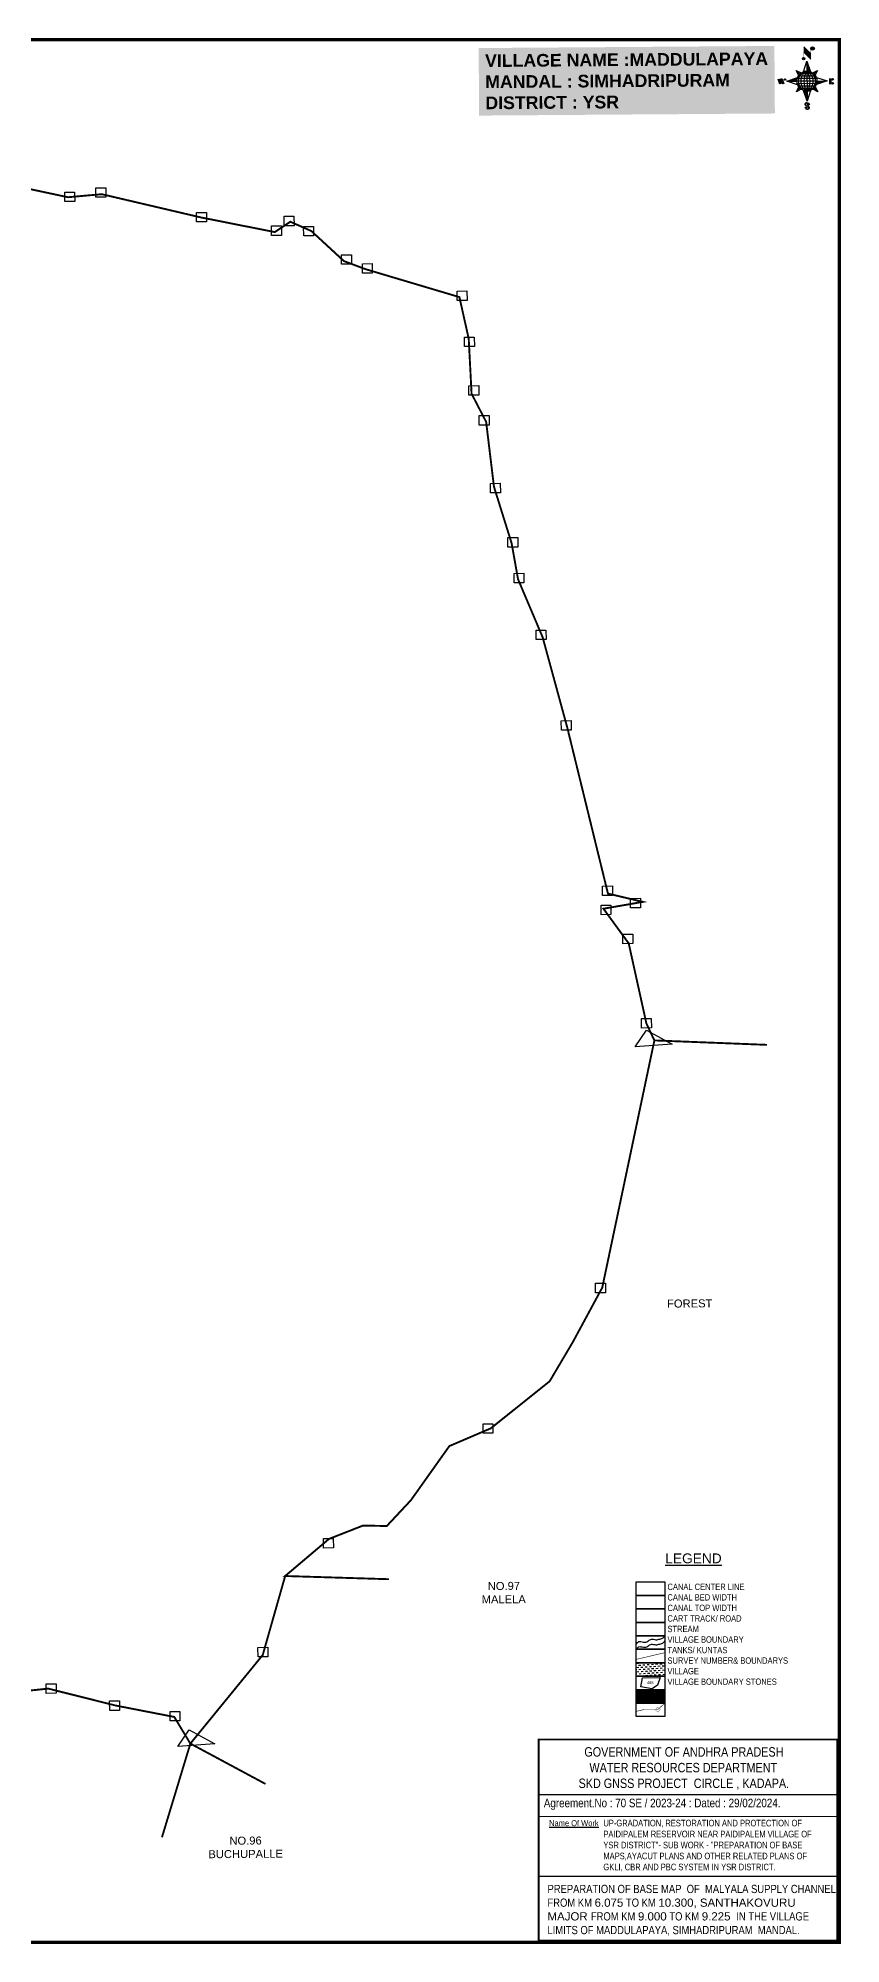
# Model space of a CAD drawing. Header units: inches. Extents: x 200798 to 217883, y 1619867 to 1626420.
# Drawn here: x 204829 to 207365, y 1619972 to 1625994 of the extents above; entities that cross this region are included whole.
import ezdxf
from ezdxf.enums import TextEntityAlignment as Align

# ---------------------------------------------------------------- set-up
doc = ezdxf.new("R2010")
doc.units = ezdxf.units.IN
doc.header["$LTSCALE"] = 15
doc.header["$MEASUREMENT"] = 0
doc.linetypes.add('ACAD_ISO02W100', pattern=[15, 12, -3])
doc.linetypes.add('HIDDEN2', pattern=[0.1875, 0.125, -0.0625])
for name, color, linetype in [('bord', 1, 'Continuous'), ('CANAL1', 7, 'Continuous'), ('FRAME 025', 7, 'Continuous'), ('PAPER SIZE', 5, 'Continuous'), ('PLOT NO', 7, 'Continuous'), ('TABLE', 7, 'Continuous'), ('tank', 4, 'Continuous'), ('TEXT', 1, 'Continuous'), ('text2', 7, 'Continuous'), ('TITLEBLOCK', 7, 'Continuous'), ('VILLAGAE BOUNDRY STONES', 1, 'Continuous'), ('VILLAGE', 7, 'Continuous'), ('VILLAGE BOUNDRY', 5, 'Continuous'), ('VILLAGE STONES', 240, 'Continuous')]:
    doc.layers.add(name, color=color, linetype=linetype)
doc.styles.add('A', font='arial.ttf')
doc.styles.add('ARIALN', font='ARIALN.TTF')
doc.styles.get("Standard").update_dxf_attribs({"font": 'arial.ttf'})
pattern_1 = [(270.375479083, (-2069700.0438, 9073869.3916), (1.91060089915, 0.0125210085), [])]
pattern_2 = [(0.375479083, (-2069700.0438, 9073869.3916), (-0.0125210085, 1.91060089915), [])]

# ---------------------------------------------------------------- blocks, each defined once
blk = doc.blocks.new('*X14')
at = {"color": 0, "linetype": 'Continuous'}
for p, q in [((6321.6, 240.5), (6322.3, 241.2)), ((6321.8, 240.8), (6322.4, 241.4)), ((6322.1, 241.3), (6322.4, 241.6)), ((6321.6, 240.3), (6322.3, 241)), ((6321.6, 240.1), (6322.3, 240.8)), ((6321.6, 239.9), (6322.4, 240.7)), ((6321.6, 239.8), (6322.4, 240.6)), ((6321.6, 239.6), (6322.5, 240.5)), ((6321.6, 239.4), (6322.5, 240.3)), ((6321.6, 239.2), (6322.6, 240.2)), ((6321.7, 239.1), (6322.6, 240.1)), ((6321.8, 239), (6322.7, 240)), ((6321.8, 239), (6322.8, 239.9)), ((6321.9, 238.9), (6322.9, 239.8)), ((6322, 238.8), (6323, 239.7)), ((6322.1, 238.7), (6323.1, 239.6)), ((6322.2, 238.6), (6323.1, 239.6)), ((6322.3, 238.5), (6323.2, 239.5)), ((6322.4, 238.5), (6323.3, 239.4)), ((6322.5, 238.4), (6323.4, 239.3)), ((6322.7, 238.4), (6323.6, 239.3)), ((6322.8, 238.3), (6323.7, 239.2)), ((6322.9, 238.3), (6323.8, 239.1)), ((6323.1, 238.2), (6323.9, 239.1)), ((6323.2, 238.2), (6324, 239)), ((6323.3, 238.2), (6324.2, 239)), ((6323.5, 238.1), (6324.3, 238.9)), ((6323.7, 238.1), (6324.4, 238.9)), ((6323.8, 238.1), (6324.6, 238.8)), ((6324.1, 238.2), (6324.7, 238.8)), ((6324.3, 238.3), (6324.9, 238.8)), ((6324.6, 238.3), (6325.1, 238.8)), ((6324.8, 238.4), (6325.2, 238.8)), ((6325.1, 238.5), (6325.4, 238.8)), ((6325.4, 238.6), (6325.6, 238.8))]:
    blk.add_line(p, q, dxfattribs=at)
blk = doc.blocks.new('*X13')
at = {"color": 0, "linetype": 'Continuous'}
for p, q in [((6324.4, 240.3), (6324.5, 240.4)), ((6324.6, 240.3), (6324.8, 240.5)), ((6324.7, 240.2), (6325, 240.5)), ((6324.8, 240.2), (6325.2, 240.6)), ((6325, 240.1), (6325.5, 240.6)), ((6325.1, 240.1), (6325.6, 240.6)), ((6325.2, 240), (6325.8, 240.6)), ((6325.3, 240), (6326, 240.6)), ((6325.4, 239.9), (6326.1, 240.6)), ((6325.5, 239.8), (6326.2, 240.5)), ((6325.6, 239.8), (6326.3, 240.5)), ((6325.7, 239.7), (6326.5, 240.4)), ((6325.9, 239.6), (6326.6, 240.3)), ((6326, 239.5), (6326.7, 240.3)), ((6326, 239.4), (6326.8, 240.2)), ((6326.1, 239.3), (6327, 240.2)), ((6326.2, 239.3), (6327.1, 240.1)), ((6326.3, 239.2), (6327.1, 240)), ((6326.4, 239.1), (6327.2, 239.9)), ((6326.5, 239), (6327.3, 239.8)), ((6326.5, 238.9), (6327.4, 239.7)), ((6326.6, 238.8), (6327.5, 239.6)), ((6326.7, 238.7), (6327.5, 239.5)), ((6326.8, 238.6), (6327.6, 239.4)), ((6326.8, 238.5), (6327.7, 239.3)), ((6326.8, 236.5), (6327.4, 237)), ((6326.9, 238.3), (6327.8, 239.2)), ((6326.9, 238.2), (6327.9, 239.1)), ((6326.9, 236.8), (6327.6, 237.4)), ((6327, 238.1), (6327.8, 239)), ((6327, 237.9), (6327.8, 238.8)), ((6327, 237.8), (6327.8, 238.6)), ((6327, 237.6), (6327.8, 238.4)), ((6327, 237.4), (6327.8, 238.2)), ((6327, 237.3), (6327.8, 238)), ((6327, 237.1), (6327.8, 237.9))]:
    blk.add_line(p, q, dxfattribs=at)
blk = doc.blocks.new('sy')
at = {"layer": 'bord', "extrusion": (0.000169932, 0.004808, 0.999988)}
h = blk.add_hatch(dxfattribs=at)
h.set_pattern_fill('LINE', color=8, scale=15.285135, angle=0.3755, style=0)
h.set_pattern_definition(pattern_2)
h.paths.add_polyline_path([(-0.2, 22.9, -0.090992), (8, 21.5), (-0.3, 45.9)])
h = blk.add_hatch(dxfattribs=at)
h.set_pattern_fill('LINE', color=8, scale=15.285135, angle=-89.6245, style=0)
h.set_pattern_definition(pattern_1)
h.paths.add_polyline_path([(-22.9, -0.2, -0.090992), (-21.5, 8), (-45.9, -0.3)])
h = blk.add_hatch(dxfattribs=at)
h.set_pattern_fill('LINE', color=8, scale=15.285135, angle=-89.6245, style=0)
h.set_pattern_definition(pattern_1)
h.paths.add_polyline_path([(45.9, 0.3), (22.9, 0.2, -0.090992), (21.5, -8)])
h = blk.add_hatch(dxfattribs=at)
h.set_pattern_fill('LINE', color=8, scale=15.285135, angle=0.3755, style=0)
h.set_pattern_definition(pattern_2)
h.paths.add_polyline_path([(0.2, -22.9, -0.090992), (-8, -21.5), (0.3, -45.9)])
for p, q in [((-8.3, 21.4, -0.1), (-0.3, 45.9, -0.2)), ((-7.3, 78.3, -0.4), (8.9, 62.3, -0.3)), ((-7.3, 66.2, -0.3), (9, 50.2, -0.2)), ((-0.3, 45.9, -0.2), (8, 21.5, -0.1)), ((-0.3, 45.9, -0.2), (-0.2, 22.9, -0.1)), ((-66.6, 5, 0), (-62.8, -6.2, 0)), ((-63.4, 5.1, 0), (-59.5, -6.2, 0)), ((-60.2, 5.1, 0), (-56.3, -6.2, 0)), ((-60.2, 5.1, 0), (-56.9, 5.1, 0)), ((-56.9, 5.1, 0), (-53.1, -6.1, 0)), ((-45.9, -0.3, 0), (-21.5, 8, 0)), ((-24.5, 24.2, -0.1), (-13.3, 18.7, -0.1)), ((-24.5, 24.2, -0.1), (-16.3, 16.1, -0.1)), ((-18.8, 13.1, -0.1), (-24.5, 24.2, -0.1)), ((13.1, 18.8, -0.1), (24.2, 24.5, -0.1)), ((24.2, 24.5, -0.1), (16.1, 16.3, -0.1)), ((24.2, 24.5, -0.1), (18.7, 13.3, -0.1)), ((21.4, 8.3, 0), (45.9, 0.3, 0)), ((45.9, 0.3, 0), (21.5, -8, 0)), ((22.9, 0.2, 0), (45.9, 0.3, 0)), ((51.5, 5.7, 0), (51.6, -6.7, 0)), ((55.1, -6.7, 0), (55, 5.7, 0)), ((-45.9, -0.3, 0), (-22.9, -0.2, 0)), ((-21.4, -8.3, 0), (-45.9, -0.3, 0)), ((-24.2, -24.5, 0.1), (-18.7, -13.3, 0.1)), ((-24.2, -24.5, 0.1), (-16.1, -16.3, 0.1)), ((-13.1, -18.8, 0.1), (-24.2, -24.5, 0.1)), ((0.3, -45.9, 0.2), (-8, -21.5, 0.1)), ((0.2, -22.9, 0.1), (0.3, -45.9, 0.2)), ((8.3, -21.4, 0.1), (0.3, -45.9, 0.2)), ((24.5, -24.2, 0.1), (13.3, -18.7, 0.1)), ((24.5, -24.2, 0.1), (16.3, -16.1, 0.1)), ((18.8, -13.1, 0.1), (24.5, -24.2, 0.1))]:
    blk.add_line(p, q, dxfattribs=at)
at = {"layer": 'bord', "color": 8, "linetype": 'ByBlock', "extrusion": (0.000169932, 0.004808, 0.999988)}
for p, q in [((22.9, 0.2, 0), (-22.9, -0.2, 0)), ((22.2, 5.9, 0), (-22.2, 5.6, 0)), ((19.8, 11.6, -0.1), (-19.9, 11.3, -0.1)), ((15.1, 17.3, -0.1), (-15.3, 17.1, -0.1)), ((-0.2, 22.9, -0.1), (0.2, -22.9, 0.1)), ((22.2, -5.6, 0), (-22.2, -5.9, 0)), ((19.9, -11.3, 0.1), (-19.8, -11.6, 0.1)), ((15.3, -17.1, 0.1), (-15.1, -17.3, 0.1))]:
    blk.add_line(p, q, dxfattribs=at)
at = {"layer": 'bord', "extrusion": (0.000169932, 0.004808, 0.999988)}
for points, const_width in [([(-8.6, 52.2, 1), (-6.6, 50.5, 1)], 2.69), ([(11.3, 75.7, 1), (14.4, 73.1, 1)], 4.03), ([(-50.6, 4.1, 1), (-49.3, 3, 1)], 1.61), ([(57.9, 4.5, 1), (59.3, 3.4, 1)], 1.77), ([(58, -4.4, 1), (59.3, -5.5, 1)], 1.77), ([(-1.6, -61.3, 1), (-3.1, -60.1, 1)], 2), ([(4.4, -53.7, 1), (2.9, -52.5, 1)], 2)]:
    blk.add_lwpolyline(points, format="xyb", close=True, dxfattribs=dict(at, const_width=const_width))
for points, const_width in [([(-7.2, 54.1), (-7.3, 78.3)], 0.291), ([(9, 50.2), (8.8, 74.4)], 0.291), ([(-67.7, 5), (-63.4, 5.1)], 0.116), ([(-59.5, -6.2), (-58.5, 0.3)], 0.116), ([(-53.1, -6.1), (-51.6, 3.5)], 0.116), ([(49.7, 5.7), (58.6, 5.7)], 0.128), ([(55.1, 0.4), (56.8, 0.4)], 0.128), ([(-59.5, -6.2), (-64.4, -6.2)], 0.116), ([(-56.3, -6.2), (-51.5, -6.1)], 0.116), ([(58.7, -6.7), (49.8, -6.8)], 0.128)]:
    blk.add_lwpolyline(points, dxfattribs=dict(at, const_width=const_width))
for points in [[(-3.7, -62.2), (-2.4, -63.4), (-0.4, -63.9), (2.3, -63.8), (4.2, -63.1), (5.5, -61.6), (5.4, -60.2), (4.6, -58.9), (4, -58.4), (2.3, -57.6), (-1.3, -56.6), (-2.8, -55.9), (-3.4, -55.4), (-4.2, -54), (-4.2, -52.1), (-3, -50.7), (-1.2, -50), (1.8, -49.8), (3.8, -50.5), (4.8, -51.6)], [(-1.3, -56.6), (-2.1, -55.5), (-2.4, -54.3), (-2.5, -52.5), (-2.2, -51.6), (-1.4, -50.5), (-0.2, -49.9)], [(2.3, -63.8), (3.3, -62.7), (3.6, -61.4), (3.4, -60.2), (2.6, -58.6), (1.1, -57.3)]]:
    blk.add_lwpolyline(points, dxfattribs=at)
for centre, radius in [((-7.6, 51.3), 2.69), ((12.8, 74.4), 4.03), ((-49.9, 3.5), 1.61), ((0, 0), 22.9), ((58.6, 3.9), 1.77), ((58.6, -4.9), 1.77), ((-2.3, -60.7), 2), ((3.7, -53.1), 2)]:
    blk.add_circle(centre, radius, dxfattribs=at)
at = {"layer": 'bord', "color": 8, "linetype": 'ByBlock', "extrusion": (0.000169932, 0.004808, 0.999988)}
for centre, radius, start, end in [((3.1, 0), 23.1, 98.0037, 262.7474), ((11.2, 0.1), 25.5, 116.3648, 244.3863), ((33.1, 0.2), 40.3, 145.6675, 215.0836), ((-11.2, -0.1), 25.5, 296.3648, 64.3863), ((-33.1, -0.2), 40.3, 325.6675, 35.0836), ((-3.1, 0), 23.1, 278.0037, 82.7474)]:
    blk.add_arc(centre, radius, start, end, dxfattribs=at)
at = {"layer": 'bord', "extrusion": (0.000169932, 0.004808, 0.999988)}
for points in [[(-7.3, 78.3), (8.9, 62.3), (-7.3, 66.2), (9, 50.2)], [(-66.6, 5), (-63.4, 5.1), (-62.8, -6.2), (-59.5, -6.2)], [(-60.2, 5.1), (-56.9, 5.1), (-56.3, -6.2), (-53.1, -6.1)], [(55, 5.7), (55.1, -6.7), (51.5, 5.7), (51.6, -6.7)]]:
    blk.add_solid(points, dxfattribs=at)
at = {"layer": 'bord', "extrusion": (0.000169932, 0.004808, 0.999988), "xscale": 1.444935456737715, "yscale": 1.444935456737715, "zscale": 1.444935456737715, "rotation": 141.1624086003328}
for name, p in [('*X13', (7334.5, -5516.8)), ('*X14', (7337.2, -5520.6))]:
    blk.add_blockref(name, p, dxfattribs=at)

msp = doc.modelspace()

# ---------------------------------------------------------------- hatches: boundary and pattern name
at = {"layer": 'tank'}
h = msp.add_hatch(dxfattribs=at)
h.set_pattern_fill('DASH', color=256, scale=54.031453, angle=3.54054, style=0)
h.set_pattern_definition([(3.5405362, (-137148.735, 866171.854), (6.32395376, 7.158127724), [6.75393158, -6.75393158])])
h.paths.add_polyline_path([(206718.3, 1620860.4), (206809.1, 1620860.4), (206809.1, 1620817.9), (206718.3, 1620817.9)])
at = {"layer": 'VILLAGE', "linetype": 'Continuous'}
h = msp.add_hatch(dxfattribs=at)
h.set_pattern_fill('SACNCR', color=256, scale=36.291116, angle=1.53032, style=0)
h.set_pattern_definition([(46.53031993, (-137148.7347, 866171.8538), (-2.469174535, 2.340677067), []), (46.53031993, (-137146.3298, 866171.918), (-2.469174535, 2.340677067), [0, -3.402292171])])
h.paths.add_polyline_path([(206718.3, 1620775.3), (206809.1, 1620775.3), (206809.1, 1620732.8), (206718.3, 1620732.8)])

# ---------------------------------------------------------------- linework, layer by layer
at = {"layer": 'CANAL1', "color": 1, "linetype": 'HIDDEN2', "ltscale": 100, "const_width": 0.445}
msp.add_lwpolyline([(206718.3, 1621094.4), (206809.1, 1621094.4)], dxfattribs=at)
at = {"layer": 'CANAL1', "color": 5, "ltscale": 100, "const_width": 0.445}
for points in [[(206809.1, 1621058.5), (206718.3, 1621058.5)], [(206809.1, 1621045.2), (206718.3, 1621045.2)]]:
    msp.add_lwpolyline(points, dxfattribs=at)
at = {"layer": 'CANAL1', "color": 1, "ltscale": 100, "const_width": 0.445}
for points in [[(206809.1, 1621024.9), (206718.3, 1621024.9)], [(206809.1, 1620993.7), (206718.3, 1620993.7)]]:
    msp.add_lwpolyline(points, dxfattribs=at)
at = {"layer": 'FRAME 025', "lineweight": -3}
for points, elevation in [([(206413.3, 1620444.3), (207356.5, 1620444.3)], 0.3), ([(206413.3, 1620375), (207355.1, 1620375.7)], 3.7), ([(206413.1, 1620186.2), (207356.1, 1620185.6)], 4.6)]:
    msp.add_lwpolyline(points, dxfattribs=dict(at, elevation=elevation))
at = {"layer": 'PAPER SIZE', "color": 5, "const_width": 5.62}
msp.add_lwpolyline([(207353.4, 1619982.3), (206410.4, 1619982.3), (206410.4, 1620618.1), (207353.4, 1620618.1)], close=True, dxfattribs=at)
at = {"layer": 'PLOT NO'}
for points in [[(206718.3, 1621115.6), (206809.1, 1621115.6), (206809.1, 1621073.1), (206718.3, 1621073.1)], [(206718.3, 1621073.1), (206809.1, 1621073.1), (206809.1, 1621030.6), (206718.3, 1621030.6)], [(206718.3, 1621030.6), (206809.1, 1621030.6), (206809.1, 1620988), (206718.3, 1620988)], [(206718.3, 1620988), (206809.1, 1620988), (206809.1, 1620945.5), (206718.3, 1620945.5)], [(206718.3, 1620945.5), (206809.1, 1620945.5), (206809.1, 1620902.9), (206718.3, 1620902.9)], [(206718.3, 1620902.9), (206809.1, 1620902.9), (206809.1, 1620860.4), (206718.3, 1620860.4)], [(206718.3, 1620860.4), (206809.1, 1620860.4), (206809.1, 1620817.9), (206718.3, 1620817.9)], [(206718.3, 1620817.9), (206809.1, 1620817.9), (206809.1, 1620775.3), (206718.3, 1620775.3)], [(206718.3, 1620775.3), (206809.1, 1620775.3), (206809.1, 1620732.8), (206718.3, 1620732.8)], [(206718.3, 1620732.8), (206809.1, 1620732.8), (206809.1, 1620690.2), (206718.3, 1620690.2)]]:
    msp.add_lwpolyline(points, close=True, dxfattribs=at)
msp.add_lwpolyline([(206733.5, 1620784.8), (206738.2, 1620812.8), (206794.2, 1620814.1), (206786.1, 1620789.5), (206769.2, 1620778.3), (206733.5, 1620784.8)], dxfattribs=at)
at = {"layer": 'PLOT NO', "color": 4}
for points in [[(206718.3, 1620919.2), (206726.7, 1620927.2), (206741.3, 1620925.5), (206755.5, 1620928.2), (206759.7, 1620931.6), (206769.3, 1620934.8), (206776.8, 1620933.6), (206784.3, 1620932.8), (206790, 1620934.6), (206801.7, 1620937.8), (206809.1, 1620945.5)], [(206718.3, 1620903.2), (206726.7, 1620911.2), (206741.3, 1620909.5), (206755.5, 1620912.3), (206759.7, 1620915.6), (206769.3, 1620918.9), (206776.8, 1620917.7), (206784.3, 1620916.9), (206790, 1620918.7), (206801.7, 1620921.9), (206809.1, 1620929.5)]]:
    msp.add_spline(points, degree=3, dxfattribs=at)
at = {"layer": 'VILLAGAE BOUNDRY STONES'}
for points in [[(204913.3, 1625507.5), (204944.6, 1625507.8), (204944.8, 1625477.8), (204913.5, 1625477.6)], [(205011.7, 1625521.3), (205042.9, 1625521.6), (205043.1, 1625491.6), (205011.9, 1625491.4)], [(205329.8, 1625443.3), (205361.1, 1625443.5), (205361.3, 1625413.5), (205330, 1625413.3)], [(205606.1, 1625431.3), (205637.4, 1625431.5), (205637.6, 1625401.6), (205606.3, 1625401.3)], [(205566.4, 1625400.7), (205597.7, 1625400.9), (205597.9, 1625370.9), (205566.6, 1625370.7)], [(205667.9, 1625398.9), (205699.2, 1625399.2), (205699.4, 1625369.2), (205668.1, 1625369)], [(205787.5, 1625309.6), (205818.8, 1625309.8), (205819, 1625279.9), (205787.7, 1625279.6)], [(205853.4, 1625281.4), (205884.6, 1625281.6), (205884.8, 1625251.6), (205853.6, 1625251.4)], [(206152.7, 1625195), (206183.9, 1625195.2), (206184.2, 1625165.2), (206152.9, 1625165)], [(206175.7, 1625049.6), (206207, 1625049.8), (206207.2, 1625019.8), (206175.9, 1625019.6)], [(206190, 1624895.8), (206221.2, 1624896.1), (206221.5, 1624866.1), (206190.2, 1624865.9)], [(206222.2, 1624801.4), (206253.5, 1624801.6), (206253.7, 1624771.7), (206222.4, 1624771.4)], [(206258, 1624587.3), (206289.2, 1624587.5), (206289.5, 1624557.6), (206258.2, 1624557.3)], [(206313.2, 1624415.9), (206344.5, 1624416.2), (206344.7, 1624386.2), (206313.4, 1624386)], [(206332.5, 1624303), (206363.7, 1624303.2), (206363.9, 1624273.2), (206332.7, 1624273)], [(206402.2, 1624123.3), (206433.4, 1624123.6), (206433.6, 1624093.6), (206402.4, 1624093.4)], [(206481.9, 1623837.2), (206513.1, 1623837.5), (206513.3, 1623807.5), (206482.1, 1623807.3)], [(206612.1, 1623314.7), (206643.4, 1623315), (206643.6, 1623285), (206612.3, 1623284.8)], [(206607.3, 1623254.2), (206638.5, 1623254.4), (206638.7, 1623224.5), (206607.5, 1623224.3)], [(206700.5, 1623275.9), (206731.8, 1623276.1), (206732, 1623246.2), (206700.8, 1623246)], [(206676.3, 1623162.7), (206707.6, 1623162.9), (206707.8, 1623132.9), (206676.6, 1623132.7)], [(206734.8, 1622896.1), (206766.1, 1622896.4), (206766.3, 1622866.4), (206735.1, 1622866.2)], [(206589.9, 1622059.4), (206621.2, 1622059.7), (206621.4, 1622029.7), (206590.2, 1622029.5)], [(206234.6, 1621615.4), (206265.8, 1621615.6), (206266, 1621585.6), (206234.8, 1621585.4)], [(205730.3, 1621253), (205761.6, 1621253.2), (205761.8, 1621223.2), (205730.5, 1621223)], [(205523.7, 1620909.1), (205555, 1620909.3), (205555.2, 1620879.4), (205523.9, 1620879.2)], [(204854.9, 1620793.7), (204886.2, 1620793.9), (204886.4, 1620764), (204855.1, 1620763.7)], [(205055.1, 1620739.6), (205086.4, 1620739.8), (205086.6, 1620709.9), (205055.3, 1620709.7)], [(205245.9, 1620706.6), (205277.1, 1620706.8), (205277.3, 1620676.9), (205246.1, 1620676.6)]]:
    msp.add_lwpolyline(points, close=True, dxfattribs=at)
for points in [[(206714.7, 1622806.3), (206750.9, 1622859.3), (206831.8, 1622815), (206714.7, 1622806.3)], [(205270.5, 1620595.7), (205306.7, 1620648.7), (205387.5, 1620604.3), (205270.5, 1620595.7)]]:
    msp.add_lwpolyline(points, dxfattribs=at)
at = {"layer": 'VILLAGE BOUNDRY', "const_width": 10}
msp.add_lwpolyline([(200803.1, 1625989.3), (207360, 1625989.3), (207360, 1619977), (200803.1, 1619977)], close=True, dxfattribs=at)
at = {"layer": 'VILLAGE BOUNDRY', "const_width": 6}
msp.add_lwpolyline([(204452.1, 1625592.2), (204923.8, 1625491.5), (205030.3, 1625501.1), (205343.3, 1625427.7), (205576.8, 1625381.4), (205625.8, 1625414.1), (205692.1, 1625384.8), (205795.1, 1625289.8), (205862.7, 1625264.4), (206160, 1625175.9), (206189.4, 1625044.1), (206198.4, 1624870.7), (206244.4, 1624781.7), (206269.2, 1624576.4), (206324.9, 1624398.1), (206345.2, 1624284.4), (206422.9, 1624101.1), (206500.8, 1623815.3), (206629.2, 1623291), (206739.5, 1623264.8), (206615, 1623243.2), (206694.8, 1623133.7), (206750.6, 1622880.8), (206775.9, 1622827), (207131.3, 1622813), (206775.9, 1622827), (206611.2, 1622045.8), (206518.9, 1621874.9), (206445, 1621749.8), (206259, 1621601.1), (206128.2, 1621545.1), (206006.8, 1621374), (205930.6, 1621292.5), (205855.7, 1621294), (205748, 1621251.7), (205609.6, 1621134.5), (205938, 1621124.4), (205609.6, 1621134.5), (205538.7, 1620884.9), (205310.1, 1620605), (205547.5, 1620477.4), (205310.1, 1620605), (205220.4, 1620309), (205310.1, 1620605), (205259.2, 1620689.2), (205074.1, 1620725.2), (204861.1, 1620778.7), (204505.4, 1620741.1)], dxfattribs=at)
at = {"layer": 'VILLAGE BOUNDRY', "linetype": 'ACAD_ISO02W100', "ltscale": 2, "const_width": 1.78}
for points in [[(206718.3, 1620871), (206809.1, 1620892.3)], [(206718.3, 1620706.7), (206743.4, 1620712.6), (206786.8, 1620712.6), (206809.1, 1620732.8)]]:
    msp.add_lwpolyline(points, dxfattribs=at)
at = {"layer": 'VILLAGE STONES', "const_width": 0.904}
msp.add_lwpolyline([(206779, 1620710.5), (206785.1, 1620720), (206794.6, 1620713.9), (206788.4, 1620704.4)], close=True, dxfattribs=at)

# ---------------------------------------------------------------- block references
at = {"layer": 'text2', "xscale": 1.3824, "yscale": 1.3824, "zscale": 1.3824}
msp.add_blockref('sy', (207257.9, 1625858.5, 0.2), dxfattribs=at)

# ---------------------------------------------------------------- texts
at = {"layer": 'PLOT NO'}
msp.add_text('468', height=8.89, rotation=358.68771, dxfattribs=at).set_placement((206762.8, 1620797.4), align=Align.MIDDLE_CENTER)
at = {"layer": 'TABLE', "extrusion": (0.000201441, 0.004807, 0.999988), "style": 'A'}
msp.add_text('%%ULEGEND', height=31, rotation=359.99994, dxfattribs=at).set_placement((206899.4, 1621171.4, 7834.5), align=Align.MIDDLE)
at = {"layer": 'TEXT', "width": 63.53, "attachment_point": 1, "rotation": 0.40876}
for s, insert, char_height in [('FOREST', (206815.8, 1622007.9), 25.29), ('\\pi-17.14013;NO.97\\P\\pi-36.65904;MALELA', (206266.5, 1621115.5), 25.289), ('\\pi-17.1315;NO.96 \\P\\pi-83.79596;BUCHUPALLE', (205450.4, 1620310.8), 25.289)]:
    msp.add_mtext(s, dxfattribs=dict(at, insert=insert, char_height=char_height))
at = {"layer": 'text2', "insert": (206240.9, 1625943), "char_height": 40, "width": 894.234, "attachment_point": 1, "rotation": 0.40876, "bg_fill": 1, "box_fill_scale": 1.5, "bg_fill_color": 254, "bg_fill_transparency": 0}
msp.add_mtext('{\\fArial|b1|i0|c0|p34;\\C1;VILLAGE NAME :\\C5;MADDULAPAYA\\P\\C1;MANDAL : \\C5;SIMHADRIPURAM\\P\\C1;DISTRICT : \\C5;YSR}', dxfattribs=at)
at = {"layer": 'TITLEBLOCK', "extrusion": (0.000201441, 0.004807, 0.999988), "style": 'ARIALN'}
msp.add_text('%%UName Of Work', height=18.913, rotation=359.99994, dxfattribs=at).set_placement((206443.4, 1620325.2, 7831.5))
at = {"layer": 'TITLEBLOCK', "extrusion": (0.000201441, 0.004807, 0.999988), "attachment_point": 1, "text_direction": (1, -1e-06, -0.000201), "style": 'ARIALN'}
for s, insert, char_height, width in [('CANAL CENTER LINE \\PCANAL BED WIDTH {\\H1.52882x; }\\PCANAL TOP WIDTH {\\H1.35255x; }\\PCART TRACK/ ROAD{\\H1.4113x; }\\PSTREAM {\\H1.39172x; }\\PVILLAGE BOUNDARY{\\H1.39825x; }\\PTANKS/ KUNTAS{\\H1.39607x; }\\PSURVEY NUMBER& BOUNDARYS{\\H1.3968x; }\\PVILLAGE{\\H1.39655x; }\\PVILLAGE BOUNDARY STONES{\\H1.39664x; }', (206817.2, 1621110.4), 19.981, 418.929), ('\\pi34.18019;GOVERNMENT OF ANDHRA PRADESH  \\P\\pi50.37781;WATER RESOURCES DEPARTMENT      \\P\\pi15.97184;SKD GNSS PROJECT  CIRCLE , KADAPA.', (206520.4, 1620593.6, -4.3), 29.775, 692.705), ('Agreement.No : 70 SE / 2023-24 : Dated : 29/02/2024.', (206426.7, 1620430.8, -1.2), 27.045, 872.986), ('UP-GRADATION, RESTORATION AND PROTECTION OF PAIDIPALEM RESERVOIR NEAR PAIDIPALEM VILLAGE OF YSR DISTRICT"- SUB WORK - "PREPARATION OF BASE MAPS,AYACUT PLANS AND OTHER RELATED PLANS OF GKLI, CBR AND PBC SYSTEM IN YSR DISTRICT.', (206614.7, 1620364.2, -0.7), 20.804, 671.528), ('PREPARATION OF BASE MAP  OF  {\\C1;MALYALA SUPPLY CHANNEL \\C0;FROM\\C1; \\C0;KM \\fArial|b0|i0|c0|p34;6.075\\fArial Narrow|b0|i0|c0|p34; TO KM \\fArial|b0|i0|c0|p34;10.300, \\C1;SANTHAKOVURU MAJOR\\C0; \\fArial Narrow|b0|i0|c0|p34;FROM\\C1; \\C0;KM \\fArial|b0|i0|c0|p34;9.000\\fArial Narrow|b0|i0|c0|p34; TO KM \\fArial|b0|i0|c0|p34;9.225 } IN THE VILLAGE  LIMITS OF {\\C1;MADDULAPAYA, SIMHADRIPURAM } MANDAL.', (206438.2, 1620158.6, -3.3), 25.9715, 917.324)]:
    msp.add_mtext(s, dxfattribs=dict(at, insert=insert, char_height=char_height, width=width))

doc.saveas('drawing.dxf')
